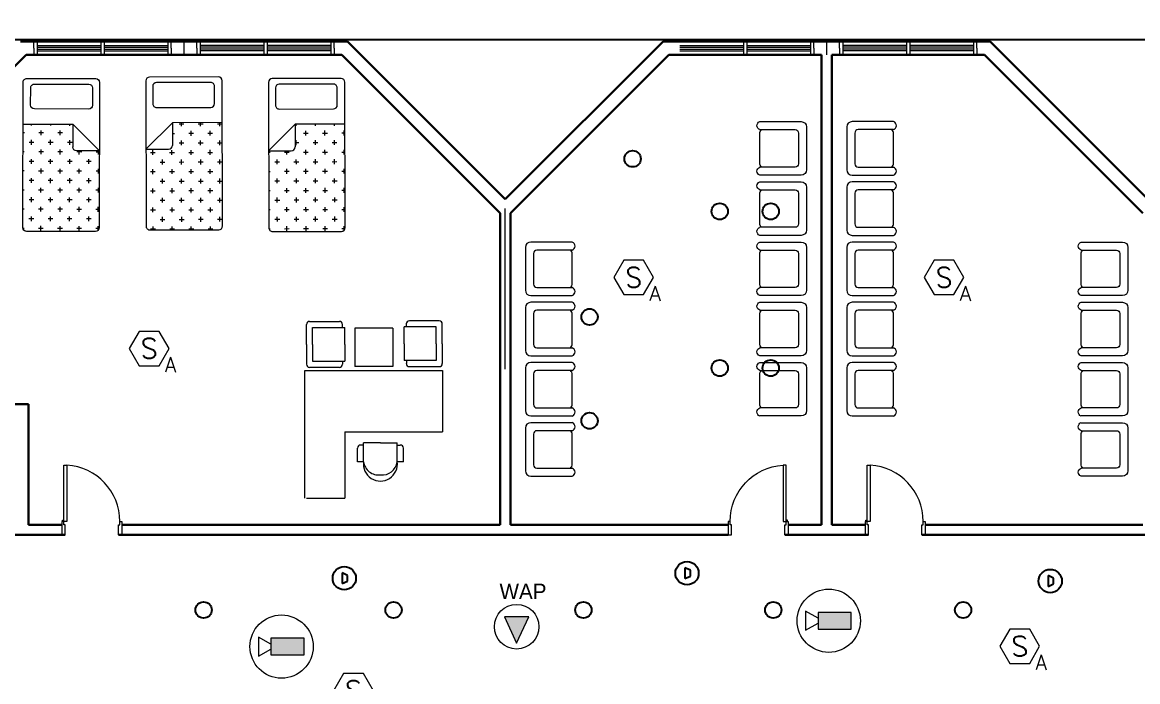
# Model space of a CAD drawing. Extents: x -15 to 31698, y 0 to 29135.
# Drawn here: x 29.38 to 46.05, y 367.93 to 377.78 of the extents above; entities that cross this region are included whole.
import ezdxf
from ezdxf.enums import TextEntityAlignment as Align

# ---------------------------------------------------------------- set-up
doc = ezdxf.new("R2010")
doc.units = 0
doc.header["$LTSCALE"] = 0.15
doc.layers.get('0').update_dxf_attribs({"color": 252})
for name, color, linetype in [('0 ARCH', 252, 'Continuous'), ('0 fire alarm', 252, 'Continuous'), ('0 lum', 252, 'Continuous'), ('0 sockets', 252, 'Continuous'), ('bound', 252, 'Continuous'), ('CCTV', 4, 'Continuous')]:
    doc.layers.add(name, color=color, linetype=linetype)
for name, color, linetype, lineweight in [('anal', 252, 'Continuous', 20), ('DOOR', 252, 'Continuous', 20), ('E-LT-CKT-NM', 7, 'Continuous', 30), ('FUR', 252, 'Continuous', 9), ('T-CCTV', 7, 'Continuous', 0), ('T-FIRE-B', 4, 'Continuous', 0), ('T-STRUCTURED', 7, 'Continuous', 0), ('T-TEXT', 2, 'Continuous', 0), ('wall', 252, 'Continuous', 30)]:
    doc.layers.add(name, color=color, linetype=linetype, lineweight=lineweight)
doc.styles.add('ROMANS', font='ROMANS.shx', dxfattribs={"width": 0.8})
doc.styles.add('SDC-TEXT-ARB', font='sdc-arb.shx')

# ---------------------------------------------------------------- blocks, each defined once
blk = doc.blocks.new('2')
at = {"color": 3}
blk.add_circle((0, 0, 3.4), 0.122, dxfattribs=at)
blk = doc.blocks.new('SEAT02')
at = {"layer": 'FUR'}
for p, q in [((0.7, 0.4), (0.08, 0.4)), ((0, 0.32), (0, -0.32)), ((0.12, 0.23), (0.12, -0.23)), ((0.697, 0.28), (0.17, 0.28)), ((0.7, -0.22), (0.7, 0.22)), ((0.17, -0.28), (0.697, -0.28)), ((0.08, -0.4), (0.7, -0.4))]:
    blk.add_line(p, q, dxfattribs=at)
for centre, radius, start, end in [((0.08, 0.32), 0.08, 90, 180), ((0.677, 0.341), 0.0639, 288.8562, 68.5025), ((0.17, 0.23), 0.05, 90, 180), ((0.62, 0.22), 0.08, 0, 48.5904), ((0.08, -0.32), 0.08, 180, 270), ((0.17, -0.23), 0.05, 180, 270), ((0.62, -0.22), 0.08, 311.4096, 0), ((0.677, -0.341), 0.0639, 291.4975, 71.1438)]:
    blk.add_arc(centre, radius, start, end, dxfattribs=at)
blk = doc.blocks.new('A$C48FC3568')
at = {"layer": 'FUR'}
h = blk.add_hatch(dxfattribs=at)
h.set_pattern_fill('CROSS', color=256, scale=0.5, style=0)
h.set_pattern_definition([(0, (-34.60875, 58.23435), (0.125, -0.125), [0.0625, -0.1875]), (270, (-34.5775, 58.2656), (-0.125, -0.125), [0.0625, -0.1875])])
h.paths.add_polyline_path([(1.055, 0.703), (1.055, 1), (0.05, 1, 0.414214), (0, 0.95), (0, 0.05, 0.414214), (0.05, 0), (1.402, 0), (1.402, 0.653), (1.105, 0.653, -0.414214)])
for p, q in [((0, 0.95), (0, 0.05)), ((1.95, 1), (0.05, 1)), ((1.402, 0.653), (1.055, 1)), ((1.055, 1), (1.055, 0.703)), ((1.877, 0.909), (1.652, 0.909)), ((2, 0.05), (2, 0.95)), ((1.602, 0.859), (1.602, 0.15)), ((1.927, 0.15), (1.927, 0.859)), ((1.402, 0.653), (1.105, 0.653)), ((1.402, 0), (1.402, 0.653)), ((1.652, 0.1), (1.877, 0.1)), ((0.05, 0), (1.95, 0))]:
    blk.add_line(p, q, dxfattribs=at)
for centre, start, end in [((0.05, 0.95), 90, 180), ((1.652, 0.859), 90, 180), ((1.877, 0.859), 360, 90), ((1.95, 0.95), 360, 90), ((1.105, 0.703), 180, 270), ((1.652, 0.15), 180, 270), ((1.877, 0.15), 270, 0), ((0.05, 0.05), 180, 270), ((1.95, 0.05), 270, 360)]:
    blk.add_arc(centre, 0.05, start, end, dxfattribs=at)
blk = doc.blocks.new('D90')
at = {"layer": 'DOOR'}
for points in [[(0.03, 0.2), (0.03, 1.04), (0.078, 1.04), (0.078, 0.2)], [(0.03, 0.2), (0, 0.2), (0, 0), (0.05, 0), (0.05, 0.15), (0.03, 0.15)], [(0.87, 0.2), (0.9, 0.2), (0.9, 0), (0.85, 0), (0.85, 0.15), (0.87, 0.15)]]:
    blk.add_lwpolyline(points, close=True, dxfattribs=at)
blk.add_circle((0.02, 0.21), 0.01, dxfattribs=at)
blk.add_arc((0.025, 0.197), 0.845, 0.2218, 86.3889, dxfattribs=at)
blk = doc.blocks.new('ARCH')
at = {"layer": 'anal'}
for p, q in [((29.558, 377.4), (29.558, 377.5)), ((29.558, 377.4), (29.558, 377.3)), ((29.608, 377.5), (29.608, 377.3)), ((29.608, 377.44), (30.558, 377.44)), ((29.608, 377.415), (30.558, 377.415)), ((29.608, 377.4), (29.608, 377.3)), ((29.608, 377.385), (30.558, 377.385)), ((30.558, 377.5), (30.558, 377.3)), ((30.608, 377.5), (30.608, 377.3)), ((30.608, 377.44), (31.558, 377.44)), ((30.608, 377.415), (31.558, 377.415)), ((30.608, 377.385), (31.558, 377.385)), ((31.558, 377.5), (31.558, 377.3)), ((31.558, 377.4), (31.558, 377.3)), ((31.608, 377.4), (31.608, 377.5)), ((31.608, 377.5), (31.992, 377.5)), ((31.608, 377.4), (31.608, 377.3)), ((31.8, 377.5), (31.8, 377.3)), ((31.992, 377.4), (31.992, 377.5)), ((31.992, 377.4), (31.992, 377.3)), ((32.042, 377.5), (32.042, 377.3)), ((32.992, 377.44), (32.042, 377.44)), ((32.992, 377.415), (32.042, 377.415)), ((32.042, 377.4), (32.042, 377.3)), ((32.992, 377.385), (32.042, 377.385)), ((32.992, 377.5), (32.992, 377.3)), ((33.042, 377.5), (33.042, 377.3)), ((33.992, 377.44), (33.042, 377.44)), ((33.992, 377.415), (33.042, 377.415)), ((33.992, 377.385), (33.042, 377.385)), ((33.992, 377.5), (33.992, 377.3)), ((33.992, 377.4), (33.992, 377.3)), ((34.042, 377.4), (34.042, 377.5)), ((34.042, 377.4), (34.042, 377.3)), ((39.208, 377.44), (40.158, 377.44)), ((39.208, 377.415), (40.158, 377.415)), ((39.208, 377.385), (40.158, 377.385)), ((40.158, 377.5), (40.158, 377.3)), ((40.208, 377.5), (40.208, 377.3)), ((40.208, 377.44), (41.158, 377.44)), ((40.208, 377.415), (41.158, 377.415)), ((40.208, 377.385), (41.158, 377.385)), ((41.158, 377.5), (41.158, 377.3)), ((41.158, 377.4), (41.158, 377.3)), ((41.208, 377.5), (41.592, 377.5)), ((41.208, 377.4), (41.208, 377.5)), ((41.208, 377.4), (41.208, 377.3)), ((41.4, 377.5), (41.4, 377.3)), ((41.592, 377.4), (41.592, 377.5)), ((41.592, 377.4), (41.592, 377.3)), ((41.642, 377.5), (41.642, 377.3)), ((42.592, 377.44), (41.642, 377.44)), ((42.592, 377.415), (41.642, 377.415)), ((41.642, 377.4), (41.642, 377.3)), ((42.592, 377.385), (41.642, 377.385)), ((42.592, 377.5), (42.592, 377.3)), ((42.642, 377.5), (42.642, 377.3)), ((43.592, 377.44), (42.642, 377.44)), ((43.592, 377.415), (42.642, 377.415)), ((43.592, 377.385), (42.642, 377.385)), ((43.592, 377.5), (43.592, 377.3)), ((43.592, 377.4), (43.592, 377.3)), ((43.642, 377.4), (43.642, 377.5)), ((43.642, 377.4), (43.642, 377.3)), ((29.608, 377.36), (30.558, 377.36)), ((30.608, 377.36), (31.558, 377.36)), ((32.992, 377.36), (32.042, 377.36)), ((33.992, 377.36), (33.042, 377.36)), ((39.208, 377.36), (40.158, 377.36)), ((40.208, 377.36), (41.158, 377.36)), ((42.592, 377.36), (41.642, 377.36)), ((43.592, 377.36), (42.642, 377.36)), ((36.6, 372.6), (36.6, 375)), ((36.6, 372.6), (36.6, 375)), ((36.6, 372.6), (36.6, 375)), ((36.6, 372.6), (36.6, 375)), ((36.6, 372.6), (36.6, 375)), ((36.6, 372.6), (36.6, 375)), ((36.6, 372.6), (36.6, 375)), ((36.6, 372.6), (36.6, 375)), ((36.6, 372.6), (36.6, 375)), ((36.6, 372.6), (36.6, 375)), ((36.6, 372.6), (36.6, 375)), ((36.6, 372.6), (36.6, 375)), ((36.6, 372.6), (36.6, 375)), ((36.6, 372.6), (36.6, 375)), ((36.6, 372.6), (36.6, 375)), ((36.6, 372.6), (36.6, 375)), ((36.6, 372.6), (36.6, 375)), ((36.6, 372.6), (36.6, 375))]:
    blk.add_line(p, q, dxfattribs=at)
at = {"layer": 'FUR'}
for p, q in [((33.629, 372.971), (33.629, 373.268)), ((33.675, 373.313), (34.121, 373.313)), ((33.721, 373.222), (34.201, 373.222)), ((33.721, 372.971), (33.721, 373.222)), ((34.166, 373.222), (34.166, 373.268)), ((34.201, 372.971), (34.201, 373.222)), ((34.922, 373.211), (34.351, 373.211)), ((34.351, 373.211), (34.351, 372.64)), ((34.922, 373.211), (34.922, 372.64)), ((35.567, 373.232), (35.087, 373.232)), ((35.087, 372.98), (35.087, 373.232)), ((35.122, 373.232), (35.122, 373.277)), ((35.613, 373.323), (35.167, 373.323)), ((35.567, 372.98), (35.567, 373.232)), ((35.659, 372.98), (35.659, 373.277)), ((33.629, 372.971), (33.629, 372.673)), ((33.721, 372.971), (33.721, 372.719)), ((34.201, 372.971), (34.201, 372.719)), ((35.087, 372.98), (35.087, 372.729)), ((35.567, 372.98), (35.567, 372.729)), ((35.659, 372.98), (35.659, 372.683)), ((33.721, 372.719), (34.201, 372.719)), ((34.166, 372.719), (34.166, 372.673)), ((35.567, 372.729), (35.087, 372.729)), ((35.122, 372.729), (35.122, 372.683)), ((33.605, 372.579), (35.663, 372.579)), ((33.605, 370.674), (33.605, 372.579)), ((33.675, 372.628), (34.121, 372.628)), ((34.922, 372.64), (34.351, 372.64)), ((35.613, 372.637), (35.167, 372.637)), ((35.663, 372.579), (35.663, 371.665)), ((34.201, 371.665), (35.663, 371.665)), ((34.201, 371.665), (34.201, 370.674)), ((34.391, 371.216), (34.391, 371.42)), ((34.482, 371.466), (34.437, 371.466)), ((34.734, 371.5), (34.482, 371.5)), ((34.482, 371.216), (34.482, 371.5)), ((34.734, 371.5), (34.985, 371.5)), ((34.985, 371.216), (34.985, 371.5)), ((34.985, 371.466), (35.031, 371.466)), ((35.077, 371.216), (35.077, 371.42)), ((34.482, 371.216), (34.391, 371.216)), ((35.077, 371.216), (34.985, 371.216)), ((33.629, 370.674), (34.201, 370.674))]:
    blk.add_line(p, q, dxfattribs=at)
for centre, radius, start, end in [((33.675, 373.268), 0.0457, 90, 180), ((34.121, 373.268), 0.0457, 360, 90), ((35.167, 373.277), 0.0457, 90, 180), ((35.613, 373.277), 0.0457, 0, 90), ((33.675, 372.673), 0.0457, 180, 270), ((34.121, 372.673), 0.0457, 270, 360), ((35.167, 372.683), 0.0457, 180, 270), ((35.613, 372.683), 0.0457, 270, 0), ((34.437, 371.42), 0.0457, 90, 180), ((35.031, 371.42), 0.0457, 0, 90), ((34.734, 371.182), 0.254, 172.4334, 7.5666), ((34.706, 371.244), 0.225, 187.1177, 277.1177), ((34.762, 371.244), 0.225, 262.8823, 352.8823)]:
    blk.add_arc(centre, radius, start, end, dxfattribs=at)
at = {"layer": 'wall'}
for p, q in [((29.359, 377.5), (34.241, 377.5)), ((34.241, 377.5), (36.6, 375.141)), ((36.6, 375.141), (38.959, 377.5)), ((38.959, 377.5), (43.841, 377.5)), ((43.841, 377.5), (46.2, 375.141)), ((27.075, 374.934), (29.441, 377.3)), ((29.441, 377.3), (34.159, 377.3)), ((34.159, 377.3), (36.525, 374.934)), ((36.675, 374.934), (39.041, 377.3)), ((39.041, 377.3), (41.325, 377.3)), ((41.325, 377.3), (41.325, 370.275)), ((41.475, 377.3), (41.475, 370.275)), ((41.475, 377.3), (43.759, 377.3)), ((43.759, 377.3), (46.125, 374.934)), ((36.525, 374.934), (36.525, 370.275)), ((36.675, 374.934), (36.675, 370.275)), ((29.244, 372.075), (29.475, 372.075)), ((29.475, 372.075), (29.475, 370.275)), ((29.973, 370.275), (29.475, 370.275)), ((35.127, 370.275), (30.873, 370.275)), ((36.525, 370.275), (35.082, 370.275)), ((39.927, 370.275), (36.675, 370.275)), ((41.325, 370.275), (40.827, 370.275)), ((41.973, 370.275), (41.475, 370.275)), ((46.125, 370.275), (42.873, 370.275)), ((29.973, 370.125), (24.027, 370.125)), ((30.023, 370.125), (27.075, 370.125)), ((35.127, 370.125), (30.823, 370.125)), ((39.927, 370.125), (30.873, 370.125)), ((42.023, 370.125), (40.777, 370.125)), ((46.275, 370.125), (42.823, 370.125))]:
    blk.add_line(p, q, dxfattribs=at)
at = {"layer": 'DOOR'}
for p in [(29.973, 370.125), (41.973, 370.125)]:
    blk.add_blockref('D90', p, dxfattribs=at)
at = {"layer": 'DOOR', "xscale": -1, "rotation": 359.9999999991272}
blk.add_blockref('D90', (40.827, 370.125), dxfattribs=at)
at = {"layer": 'FUR'}
for p, xscale, yscale, zscale, rotation in [((29.391, 374.66), -1.142857142856969, 1.142857142856997, 1.142857142856983, 269.8740982340422), ((32.376, 374.683), 1.142857142856969, 1.142857142856969, 1.142857142856969, 90.12590176595786), ((34.209, 374.66), 1.142857142856969, 1.142857142856969, 1.142857142856969, 90.12590176595786)]:
    blk.add_blockref('A$C48FC3568', p, dxfattribs=dict(at, xscale=xscale, yscale=yscale, zscale=zscale, rotation=rotation))
at = {"layer": 'wall', "xscale": -1}
for p in [(41.1, 375.9), (41.1, 375), (41.1, 374.1), (45.9, 374.1), (41.1, 373.2), (45.9, 373.2), (41.1, 372.3), (45.9, 372.3), (45.9, 371.4)]:
    blk.add_blockref('SEAT02', p, dxfattribs=at)
at = {"layer": 'wall'}
for p in [(41.7, 375.9), (41.7, 375), (36.9, 374.1), (41.7, 374.1), (36.9, 373.2), (41.7, 373.2), (36.9, 372.3), (41.7, 372.3), (36.9, 371.4)]:
    blk.add_blockref('SEAT02', p, dxfattribs=at)
blk = doc.blocks.new('sound')
at = {"color": 2}
for p, q in [((157.806, 349.721), (157.724, 349.682)), ((157.806, 349.558), (157.806, 349.721)), ((157.724, 349.682), (157.724, 349.597)), ((157.724, 349.597), (157.806, 349.558))]:
    blk.add_line(p, q, dxfattribs=at)
blk.add_circle((157.774, 349.64), 0.174, dxfattribs=at)
blk = doc.blocks.new('LEGEND_dwg_WAP-CEILING-1155327-TELECOMMUNICATION LEGEND_ GENERAL NOTES _SYMBOLS _ ABBREVIATIONS')
at = {"layer": 'T-STRUCTURED'}
blk.add_hatch(color=256, dxfattribs=at).paths.add_polyline_path([(0, -184), (-138, 111), (138, 111)], flags=0)
at = {"layer": 'T-STRUCTURED', "flags": 128}
blk.add_lwpolyline([(138, 111), (-138, 111), (0, -184)], close=True, dxfattribs=at)
at = {"layer": 'T-STRUCTURED'}
blk.add_circle((0, 0), 250, dxfattribs=at)
blk = doc.blocks.new('f10')
at = {"xscale": 0.01150579243575653, "yscale": 0.01150579243575653, "zscale": 0.01150579243575653}
blk.add_blockref('LEGEND_dwg_WAP-CEILING-1155327-TELECOMMUNICATION LEGEND_ GENERAL NOTES _SYMBOLS _ ABBREVIATIONS', (29.6, -78.29), dxfattribs=at)
at = {"color": 4}
blk.add_attdef('WAP', (27.39, -74.72), '', height=1.99, dxfattribs=at)
blk = doc.blocks.new('SA-F')
blk.add_lwpolyline([(200, 0), (100, 173), (-100, 173), (-200, 0), (-100, -173), (100, -173)], close=True)
at = {"layer": 'T-TEXT', "style": 'ROMANS'}
blk.add_attdef('S', text='', height=200, dxfattribs=at).set_placement((0, 0, 0), align=Align.MIDDLE)
blk.add_attdef('A', text='', height=150, dxfattribs=at).set_placement((215, -161), align=Align.MIDDLE_CENTER)
blk = doc.blocks.new('LEGEND_dwg_CCTV DOME-1155345-TELECOMMUNICATION LEGEND_ GENERAL NOTES _SYMBOLS _ ABBREVIATIONS')
at = {"layer": 'T-CCTV'}
blk.add_hatch(color=256, dxfattribs=at).paths.add_polyline_path([(255, -95), (-120, -95), (-120, 95), (255, 95)], flags=0)
at = {"layer": 'T-CCTV', "flags": 128}
for points in [[(-120, 28), (-262, 108), (-262, -108), (-120, -28)], [(255, -95), (255, 95), (-120, 95), (-120, -95), (255, -95)]]:
    blk.add_lwpolyline(points, dxfattribs=at)
at = {"layer": 'T-CCTV'}
blk.add_circle((0, 0), 358, dxfattribs=at)
blk = doc.blocks.new('RG CAMERA')
at = {"layer": 'CCTV', "xscale": 1.150579243575653, "yscale": 1.150579243575653, "zscale": 1.150579243575653}
blk.add_blockref('LEGEND_dwg_CCTV DOME-1155345-TELECOMMUNICATION LEGEND_ GENERAL NOTES _SYMBOLS _ ABBREVIATIONS', (101765, 50919), dxfattribs=at)
at = {"layer": 'E-LT-CKT-NM', "style": 'SDC-TEXT-ARB'}
blk.add_attdef('RG', (101447, 51364), '', height=326, dxfattribs=at)

msp = doc.modelspace()

# ---------------------------------------------------------------- linework, layer by layer
at = {"layer": 'bound', "color": 2}
msp.add_lwpolyline([(91.928, 377.785), (94.452, 377.785), (94.452, 313.159), (-14.968, 313.159), (-14.968, 377.527), (94.665, 377.527)], dxfattribs=at)

# ---------------------------------------------------------------- block references
at = {"xscale": 0.1157527098878497, "yscale": 0.1157527098878497, "zscale": 0.1157527098878497}
msp.add_blockref('f10', (33.343, 377.812), dxfattribs=at).add_auto_attribs({'WAP': 'WAP'})
at = {"layer": '0 ARCH', "color": 2}
msp.add_blockref('ARCH', (0, 0), dxfattribs=at)
at = {"layer": '0 fire alarm', "color": 2}
ref = msp.add_blockref('RG CAMERA', (-75.293, 310.435), dxfattribs=dict(at, xscale=0.001147, yscale=0.001147, zscale=0.001147))
ref.add_attrib('RG', 'RG', (41.067, 369.351), dxfattribs={"layer": 'E-LT-CKT-NM', "height": 0.00374, "style": 'SDC-TEXT-ARB'})
ref = msp.add_blockref('RG CAMERA', (-83.467, 310.049), dxfattribs=dict(at, xscale=0.001147, yscale=0.001147, zscale=0.001147))
ref.add_attrib('RG', 'RG', (32.892, 368.965), dxfattribs={"layer": 'E-LT-CKT-NM', "height": 0.00374, "style": 'SDC-TEXT-ARB'})
at = {"layer": '0 lum'}
for p in [(38.502, 375.744, 3.498), (38.502, 375.744, 3.498), (38.502, 375.744, 3.498), (38.502, 375.744, 3.498), (39.803, 374.958, 3.498), (40.564, 374.958, 3.498), (39.803, 372.617, 3.498), (40.564, 372.617, 3.498)]:
    msp.add_blockref('2', p, dxfattribs=at)
at = {"layer": '0 lum', "color": 2}
for p in [(37.858, 373.381, 3.498), (37.858, 371.828, 3.498)]:
    msp.add_blockref('2', p, dxfattribs=at)
at = {"layer": '0 lum', "rotation": 90.27402691232967}
for p in [(32.093, 369, 3.498), (34.93, 369, 3.498), (37.766, 369, 3.498), (40.602, 369, 3.498), (43.439, 369, 3.498)]:
    msp.add_blockref('2', p, dxfattribs=at)
at = {"layer": '0 sockets', "color": 3, "rotation": 180}
for p in [(197.088, 719.19), (191.969, 719.115), (202.514, 719.073)]:
    msp.add_blockref('sound', p, dxfattribs=at)
at = {"layer": 'T-FIRE-B', "xscale": 0.001487761816891826, "yscale": 0.001487761816891826, "zscale": 0.001487761816891826}
for p in [(38.517, 373.971), (43.153, 373.971), (31.279, 372.908), (44.284, 368.457), (34.331, 367.794)]:
    msp.add_blockref('SA-F', p, dxfattribs=at).add_auto_attribs({'S': 'S', 'A': 'A'})

doc.saveas('drawing.dxf')
